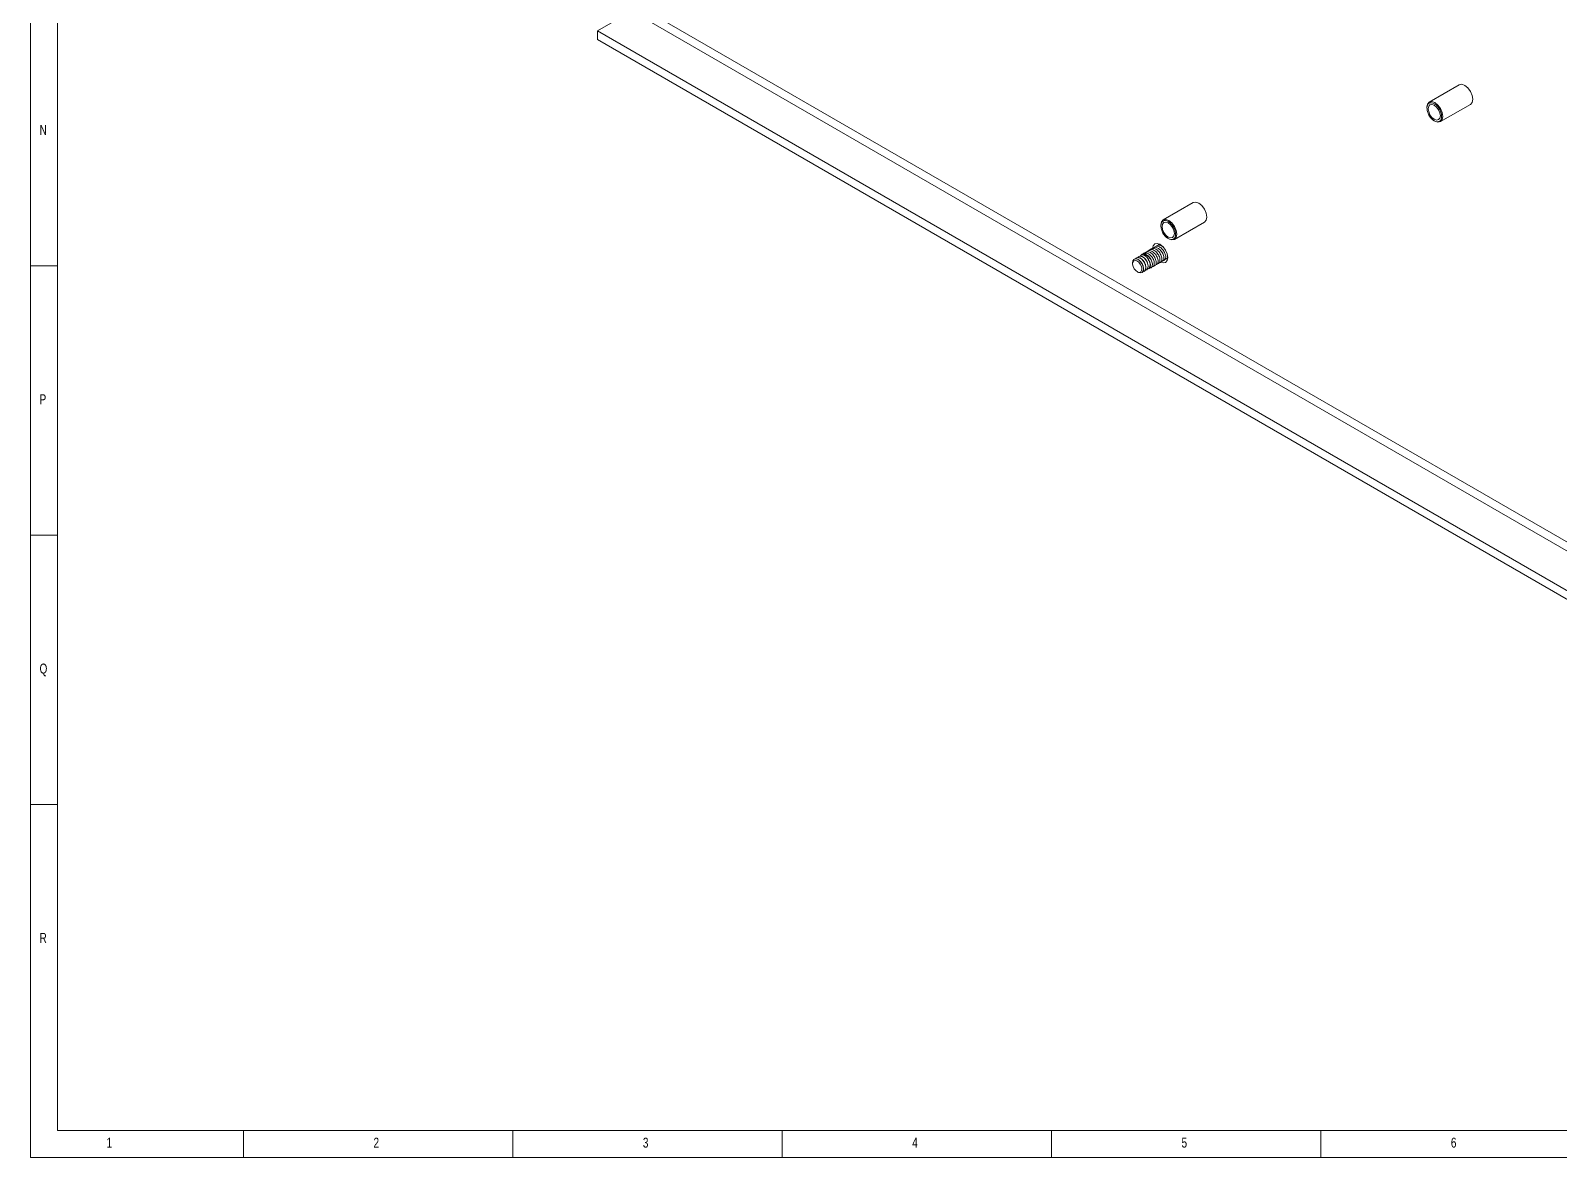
# Model space of a CAD drawing. Header units: millimetres. Extents: x 5 to 1184, y 5 to 836.
# Drawn here: x 5 to 288.8, y 5 to 214.2 of the extents above; entities that cross this region are included whole.
import ezdxf

# ---------------------------------------------------------------- set-up
doc = ezdxf.new("R2010")
doc.units = ezdxf.units.MM
doc.styles.add('SLDTEXTSTYLE0', font='TXT', dxfattribs={"width": 0.75})

msp = doc.modelspace()

# ---------------------------------------------------------------- linework, layer by layer
at = {"color": 7, "linetype": 'Continuous', "lineweight": 0}
for p, q in [((5, 836), (5, 5)), ((10, 831), (10, 10)), ((10, 170.5), (5, 170.5)), ((5, 120.5), (10, 120.5)), ((10, 70.5), (5, 70.5)), ((10, 10), (996.8, 10)), ((44.5, 5), (44.5, 10)), ((94.5, 10), (94.5, 5)), ((144.5, 5), (144.5, 10)), ((194.5, 10), (194.5, 5)), ((244.5, 5), (244.5, 10)), ((5, 5), (1184, 5))]:
    msp.add_line(p, q, dxfattribs=at)
at = {"color": 110, "linetype": 'Continuous', "lineweight": 15}
for p, q in [((418.193, 45.33), (117.955, 218.653)), ((116.591, 217.808), (418.193, 43.697))]:
    msp.add_line(p, q, dxfattribs=at)
at = {"color": 7, "linetype": 'Continuous', "lineweight": 15}
for p, q in [((116.591, 217.808), (110.227, 214.134)), ((110.227, 212.501), (110.227, 214.134)), ((418.143, 36.378), (110.227, 214.134)), ((418.143, 34.745), (110.227, 212.501)), ((270.199, 204.111), (264.66, 200.913)), ((266.76, 197.276), (272.299, 200.473)), ((220.815, 182.239), (215.276, 179.041)), ((217.375, 175.404), (222.914, 178.602)), ((209.583, 171.038), (209.589, 170.86)), ((209.893, 171.752), (209.881, 171.745)), ((210.325, 172.001), (210.293, 171.983)), ((210.738, 172.24), (210.725, 172.233)), ((211.128, 171.228), (211.056, 171.31)), ((211.56, 171.477), (211.488, 171.559)), ((211.534, 170.482), (211.499, 170.585)), ((211.973, 171.715), (211.9, 171.797)), ((211.966, 170.731), (211.931, 170.835)), ((212.378, 170.969), (212.343, 171.073)), ((212.578, 172.158), (212.793, 171.892)), ((216.091, 171.943), (215.976, 171.934)), ((210.411, 169.436), (210.562, 169.342)), ((211.323, 169.247), (211.335, 169.254)), ((211.736, 169.485), (211.767, 169.503)), ((212.168, 169.734), (212.18, 169.741))]:
    msp.add_line(p, q, dxfattribs=at)
at = {"color": 7, "linetype": 'Continuous', "lineweight": 15, "flags": 128}
for points in [[(272.299, 200.473), (272.299, 200.473), (272.621, 200.844), (272.734, 201.435), (272.621, 202.156), (272.299, 202.898), (271.817, 203.548), (271.249, 204.007), (270.681, 204.204), (270.199, 204.111)], [(264.226, 199.905), (264.225, 199.951), (264.338, 200.542), (264.66, 200.913), (265.142, 201.006), (265.71, 200.809), (266.278, 200.35), (266.76, 199.701), (267.082, 198.958), (267.195, 198.237), (267.082, 197.646), (266.76, 197.276), (266.278, 197.182), (265.71, 197.379), (265.71, 197.379)], [(265.592, 200.333), (266.025, 199.983), (266.392, 199.488), (266.637, 198.923), (266.723, 198.373), (266.637, 197.923), (266.392, 197.641), (266.025, 197.569), (265.592, 197.72), (265.159, 198.069), (264.792, 198.564), (264.547, 199.13), (264.461, 199.679), (264.547, 200.13), (264.792, 200.412), (265.159, 200.483), (265.592, 200.333)], [(222.914, 178.602), (222.915, 178.602), (223.236, 178.972), (223.349, 179.563), (223.236, 180.284), (222.915, 181.027), (222.433, 181.676), (221.865, 182.135), (221.296, 182.332), (220.815, 182.239)], [(214.841, 178.034), (214.841, 178.08), (214.954, 178.671), (215.276, 179.041), (215.757, 179.135), (216.326, 178.937), (216.894, 178.479), (217.376, 177.829), (217.697, 177.087), (217.81, 176.365), (217.697, 175.774), (217.376, 175.404), (216.894, 175.31), (216.326, 175.508), (216.326, 175.508)], [(216.208, 178.461), (216.641, 178.112), (217.008, 177.617), (217.253, 177.051), (217.339, 176.501), (217.253, 176.051), (217.008, 175.769), (216.641, 175.698), (216.208, 175.848), (215.775, 176.198), (215.408, 176.693), (215.162, 177.258), (215.076, 177.808), (215.162, 178.258), (215.408, 178.54), (215.775, 178.612), (216.208, 178.461)], [(213.274, 173.735), (213.381, 174.234), (213.687, 174.586), (214.146, 174.675), (214.687, 174.487)], [(214.687, 174.487), (215.229, 174.051), (215.687, 173.432), (215.994, 172.725), (216.102, 172.038), (215.994, 171.475), (215.687, 171.122), (215.229, 171.033), (214.796, 171.164)], [(211.266, 171.006), (210.92, 171.432), (210.525, 171.715), (210.141, 171.813), (209.828, 171.71), (209.633, 171.422), (209.583, 171.038)], [(209.887, 169.977), (210.178, 169.619), (210.51, 169.381), (210.832, 169.299), (211.095, 169.386), (211.259, 169.627), (211.299, 169.987), (211.209, 170.411), (211.003, 170.833), (210.712, 171.191), (210.38, 171.429), (210.058, 171.511), (209.795, 171.424), (209.631, 171.183), (209.591, 170.823), (209.681, 170.399), (209.887, 169.977)], [(211.335, 169.254), (211.388, 169.289), (211.583, 169.577), (211.631, 170.005), (211.524, 170.51), (211.279, 171.013), (210.932, 171.439), (210.537, 171.722), (210.154, 171.82), (209.893, 171.752)], [(211.507, 169.418), (211.788, 169.52), (211.984, 169.808), (212.032, 170.236), (211.924, 170.741), (211.679, 171.244), (211.332, 171.67), (210.937, 171.953), (210.554, 172.051), (210.241, 171.948), (210.122, 171.819)], [(211.767, 169.503), (211.82, 169.538), (212.015, 169.826), (212.063, 170.255), (211.956, 170.759), (211.711, 171.262), (211.364, 171.688), (210.969, 171.971), (210.585, 172.069), (210.325, 172.001)], [(211.939, 169.668), (212.22, 169.769), (212.416, 170.057), (212.463, 170.486), (212.356, 170.99), (212.111, 171.493), (211.764, 171.919), (211.369, 172.202), (210.986, 172.3), (210.673, 172.197), (210.554, 172.068)], [(210.562, 169.342), (210.68, 169.277), (211.063, 169.179), (211.376, 169.282), (211.571, 169.57), (211.619, 169.998), (211.512, 170.503), (211.266, 171.006)], [(212.18, 169.741), (212.233, 169.776), (212.428, 170.064), (212.476, 170.493), (212.369, 170.997), (212.123, 171.5), (211.776, 171.926), (211.381, 172.209), (210.998, 172.307), (210.738, 172.24)], [(212.352, 169.906), (212.633, 170.008), (212.828, 170.295), (212.876, 170.724), (212.769, 171.228), (212.523, 171.732), (212.177, 172.157), (211.782, 172.441), (211.398, 172.538), (211.085, 172.435), (210.966, 172.306)]]:
    msp.add_lwpolyline(points, dxfattribs=at)
at = {"color": 7, "linetype": 'Continuous', "lineweight": 15}
for centre in [(209.713, 169.983), (210.145, 170.232), (210.558, 170.47)]:
    msp.add_arc(centre, 1.884, 18.64685, 41.34751, dxfattribs=at)
for points, knots in [([(264.225, 199.815), (264.243, 200.003), (264.272, 200.293), (264.442, 200.563), (264.619, 200.712), (264.836, 200.792), (265.155, 200.798), (265.592, 200.643), (266.029, 200.293), (266.348, 199.919), (266.566, 199.588), (266.742, 199.235), (266.912, 198.769), (266.941, 198.446), (266.959, 198.237)], [0, 0, 0, 0, 0.1197213, 0.184905, 0.2500003, 0.3151837, 0.3802786, 0.5, 0.6197213, 0.6849048, 0.7499997, 0.815183, 0.8802787, 1, 1, 1, 1]), ([(266.959, 198.237), (266.941, 198.049), (266.912, 197.759), (266.742, 197.489), (266.565, 197.34), (266.348, 197.261), (266.029, 197.254), (265.592, 197.409), (265.155, 197.759), (264.836, 198.133), (264.618, 198.464), (264.442, 198.817), (264.272, 199.283), (264.243, 199.606), (264.225, 199.815)], [0, 0, 0, 0, 0.1197215, 0.1849053, 0.2499998, 0.3151834, 0.3802784, 0.5, 0.6197216, 0.6849049, 0.7500003, 0.8151837, 0.8802785, 1, 1, 1, 1]), ([(264.599, 198.453), (264.748, 198.231), (264.954, 197.923), (265.264, 197.622), (265.399, 197.531), (265.46, 197.491)], [0, 0, 0, 0, 0.5858905, 0.8139821, 1, 1, 1, 1]), ([(214.841, 177.944), (214.859, 178.132), (214.887, 178.422), (215.058, 178.692), (215.234, 178.84), (215.452, 178.92), (215.77, 178.927), (216.208, 178.772), (216.645, 178.422), (216.964, 178.047), (217.181, 177.716), (217.358, 177.364), (217.528, 176.897), (217.556, 176.574), (217.575, 176.365)], [0, 0, 0, 0, 0.1197216, 0.1849056, 0.2499997, 0.315183, 0.3802789, 0.5000004, 0.619722, 0.6849055, 0.7500003, 0.8151837, 0.8802784, 1, 1, 1, 1]), ([(217.575, 176.365), (217.556, 176.177), (217.528, 175.887), (217.358, 175.618), (217.181, 175.469), (216.964, 175.389), (216.645, 175.383), (216.208, 175.538), (215.77, 175.888), (215.452, 176.262), (215.234, 176.593), (215.058, 176.946), (214.887, 177.412), (214.859, 177.735), (214.841, 177.944)], [0, 0, 0, 0, 0.1197212, 0.1849057, 0.2500003, 0.3151835, 0.3802787, 0.4999997, 0.6197207, 0.6849052, 0.75, 0.8151842, 0.8802788, 1, 1, 1, 1]), ([(215.214, 176.581), (215.363, 176.359), (215.57, 176.051), (215.879, 175.75), (216.015, 175.66), (216.076, 175.619)], [0, 0, 0, 0, 0.5858887, 0.8139829, 1, 1, 1, 1]), ([(211.681, 172.479), (211.704, 172.581), (211.752, 172.786), (211.92, 172.997), (212.146, 173.12), (212.428, 173.14), (212.738, 173.051), (213.048, 172.863), (213.343, 172.594), (213.603, 172.26), (213.803, 171.891), (213.929, 171.518), (213.977, 171.167), (213.943, 170.862), (213.828, 170.641), (213.672, 170.513), (213.544, 170.506), (213.494, 170.504)], [0, 0, 0, 0, 0.066696, 0.1347333, 0.2018485, 0.2715892, 0.3414192, 0.4087185, 0.4765326, 0.5465243, 0.6159877, 0.6827509, 0.7513352, 0.8214305, 0.8903294, 0.9569782, 1, 1, 1, 1]), ([(212.038, 172.264), (212.028, 172.335), (212.001, 172.535), (212.048, 172.823), (212.171, 173.092), (212.366, 173.268), (212.619, 173.346), (212.917, 173.317), (213.23, 173.183), (213.535, 172.957), (213.818, 172.657), (214.054, 172.303), (214.222, 171.929), (214.314, 171.562), (214.326, 171.228), (214.256, 170.955), (214.106, 170.777), (213.961, 170.692), (213.86, 170.702), (213.842, 170.704)], [0, 0, 0, 0, 0.0354648, 0.1000889, 0.1643139, 0.2260408, 0.2892817, 0.3540218, 0.4177567, 0.4793033, 0.5431749, 0.6078992, 0.6709684, 0.7328013, 0.7971162, 0.8616919, 0.9240557, 0.9864795, 1, 1, 1, 1]), ([(212.575, 173.313), (212.588, 173.333), (212.65, 173.43), (212.829, 173.515), (213.1, 173.552), (213.41, 173.474), (213.721, 173.297), (214.018, 173.036), (214.283, 172.708), (214.491, 172.342), (214.626, 171.967), (214.683, 171.612), (214.658, 171.301), (214.551, 171.069), (214.392, 170.927), (214.255, 170.914), (214.194, 170.908)], [0, 0, 0, 0, 0.0198785, 0.0947642, 0.1726793, 0.251017, 0.3267615, 0.4023233, 0.4806025, 0.5586164, 0.6336286, 0.7100404, 0.7885113, 0.8660013, 0.9406347, 1, 1, 1, 1]), ([(212.925, 173.512), (212.966, 173.56), (213.066, 173.676), (213.297, 173.749), (213.589, 173.735), (213.902, 173.611), (214.209, 173.395), (214.495, 173.102), (214.738, 172.752), (214.914, 172.379), (215.014, 172.01), (215.036, 171.672), (214.975, 171.39), (214.834, 171.2), (214.686, 171.106), (214.58, 171.113), (214.555, 171.115)], [0, 0, 0, 0, 0.0545712, 0.1308977, 0.2093987, 0.287034, 0.3617394, 0.4389022, 0.5174598, 0.594375, 0.6691712, 0.7469797, 0.8254349, 0.9014923, 0.9768613, 1, 1, 1, 1]), ([(213.282, 173.726), (213.288, 173.737), (213.342, 173.827), (213.509, 173.912), (213.774, 173.963), (214.082, 173.896), (214.394, 173.73), (214.693, 173.477), (214.963, 173.156), (215.178, 172.792), (215.321, 172.417), (215.387, 172.059), (215.372, 171.741), (215.274, 171.499), (215.113, 171.341), (214.966, 171.321), (214.895, 171.311)], [0, 0, 0, 0, 0.0108776, 0.0854229, 0.1629368, 0.2412072, 0.317196, 0.3922545, 0.470226, 0.5482546, 0.623425, 0.6992783, 0.7775187, 0.8551236, 0.9297204, 1, 1, 1, 1]), ([(213.634, 173.919), (213.668, 173.962), (213.757, 174.074), (213.974, 174.152), (214.261, 174.15), (214.574, 174.038), (214.882, 173.831), (215.171, 173.547), (215.42, 173.202), (215.605, 172.83), (215.714, 172.459), (215.745, 172.116), (215.693, 171.826), (215.56, 171.625), (215.411, 171.521), (215.299, 171.524), (215.267, 171.525)], [0, 0, 0, 0, 0.0460134, 0.1221174, 0.2007255, 0.2788033, 0.3538444, 0.4308112, 0.5095514, 0.5870174, 0.6618753, 0.7395986, 0.8183085, 0.8949552, 0.9701917, 1, 1, 1, 1]), ([(213.984, 174.136), (213.986, 174.139), (214.033, 174.223), (214.19, 174.308), (214.448, 174.372), (214.753, 174.315), (215.046, 174.177), (215.221, 174.025), (215.298, 173.959)], [0, 0, 0, 0, 0.0085321, 0.2105082, 0.4199708, 0.632411, 0.8396143, 1, 1, 1, 1]), ([(214.343, 174.328), (214.369, 174.363), (214.449, 174.469), (214.573, 174.537), (214.676, 174.539), (214.687, 174.539)], [0, 0, 0, 0, 0.3052032, 0.9258518, 1, 1, 1, 1]), ([(211.186, 172.464), (211.219, 172.509), (211.3, 172.623), (211.497, 172.715), (211.672, 172.711), (211.759, 172.708)], [0, 0, 0, 0, 0.2496168, 0.6231233, 1, 1, 1, 1]), ([(211.496, 172.693), (211.496, 172.694), (211.539, 172.777), (211.69, 172.867), (211.942, 172.942), (212.246, 172.898), (212.558, 172.754), (212.861, 172.518), (213.14, 172.211), (213.369, 171.853), (213.529, 171.478), (213.612, 171.114), (213.615, 170.785), (213.535, 170.524), (213.381, 170.346), (213.166, 170.275), (212.977, 170.279), (212.862, 170.338), (212.841, 170.349)], [0, 0, 0, 0, 0.0006981, 0.0689859, 0.1394609, 0.2112577, 0.2816027, 0.3499392, 0.421021, 0.4927302, 0.5622944, 0.6311343, 0.702615, 0.774089, 0.8429156, 0.9124961, 0.9842095, 1, 1, 1, 1]), ([(212.578, 172.158), (212.495, 172.221), (212.332, 172.343), (212.077, 172.462), (211.837, 172.516), (211.668, 172.525), (211.591, 172.498), (211.579, 172.494)], [0, 0, 0, 0, 0.2498579, 0.4930746, 0.7296591, 0.9596131, 1, 1, 1, 1]), ([(212.578, 172.158), (212.514, 172.229), (212.385, 172.37), (212.176, 172.531), (211.964, 172.653), (211.827, 172.69), (211.759, 172.708)], [0, 0, 0, 0, 0.2500209, 0.5000451, 0.7500692, 1, 1, 1, 1]), ([(212.837, 171.918), (212.759, 172.02), (212.603, 172.223), (212.327, 172.462), (212.039, 172.639), (211.852, 172.685), (211.759, 172.708)], [0, 0, 0, 0, 0.2500022, 0.499999, 0.7500019, 1, 1, 1, 1]), ([(212.47, 171.682), (212.557, 171.543), (212.732, 171.262), (212.849, 170.811), (212.84, 170.409), (212.722, 170.252), (212.662, 170.172)], [0, 0, 0, 0, 0.2441884, 0.4922522, 0.7441899, 1, 1, 1, 1]), ([(212.837, 171.918), (212.863, 171.88), (212.967, 171.727), (213.114, 171.441), (213.231, 171.069), (213.27, 170.721), (213.227, 170.425), (213.104, 170.212), (212.922, 170.086), (212.768, 170.088), (212.693, 170.089)], [0, 0, 0, 0, 0.0452298, 0.1850323, 0.3196209, 0.4587938, 0.6003505, 0.7388218, 0.8736675, 1, 1, 1, 1]), ([(216.073, 172.536), (216.075, 172.529), (216.102, 172.401), (216.08, 172.185), (215.998, 171.928), (215.835, 171.765), (215.62, 171.692), (215.445, 171.734), (215.358, 171.755)], [0, 0, 0, 0, 0.0106189, 0.2126953, 0.4139673, 0.6074688, 0.8048286, 1, 1, 1, 1])]:
    msp.add_open_spline(points, degree=3, knots=knots, dxfattribs=at)

# ---------------------------------------------------------------- texts
at = {"color": 7, "linetype": 'Continuous', "lineweight": 0, "char_height": 1.852, "attachment_point": 1, "style": 'SLDTEXTSTYLE0'}
for s, insert in [('N', (6.667, 196.668)), ('P', (6.667, 146.668)), ('Q', (6.667, 96.668)), ('R', (6.667, 46.668)), ('1', (19.083, 8.668)), ('2', (68.667, 8.668)), ('3', (118.667, 8.668)), ('4', (168.667, 8.668)), ('5', (218.667, 8.668)), ('6', (268.667, 8.668))]:
    msp.add_mtext(s, dxfattribs=dict(at, insert=insert))

doc.saveas('drawing.dxf')
